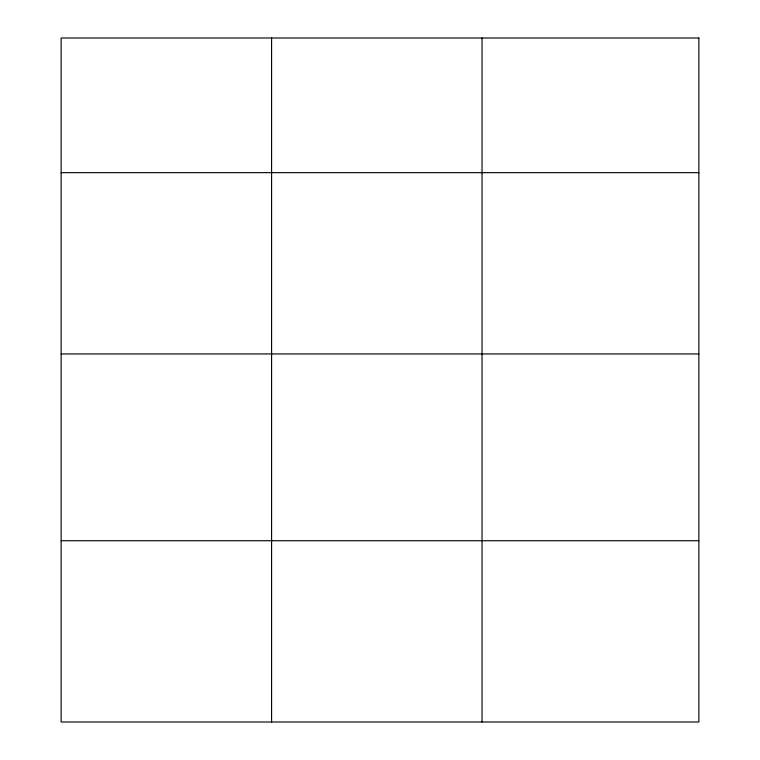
<?xml version="1.0" encoding="UTF-8"?>
<svg xmlns="http://www.w3.org/2000/svg" width="760" height="760" viewBox="0 0 760 760"><rect width="100%" height="100%" fill="white"/><g stroke="black" fill="none" stroke-linecap="round" stroke-linejoin="round"><path stroke-width="1.14" d="M61.132 172.662L698.867 172.662M61.132 353.941L698.867 353.941M61.132 540.721L698.867 540.721M482.039 38L482.039 722M271.586 38L271.586 722M698.867 38L61.132 38L61.132 722L698.867 722L698.867 38"/></g></svg>
